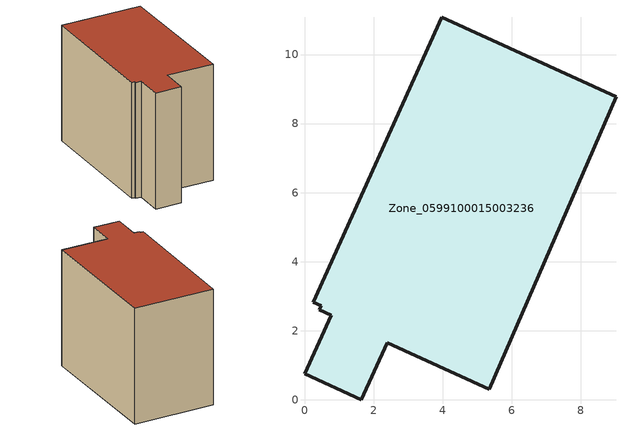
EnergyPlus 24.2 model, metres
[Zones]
Zone_0599100015003236
 floor ground (C_G): 2.4,1.65 1.65,0 0,0.75 0.78,2.45 0.43,2.61 0.48,2.72 0.26,2.82 3.98,11.08 9.02,8.78 5.36,0.31 z0.64
 wall outside (C_F): 1.65,0 2.4,1.65 5.36,0.31 9.02,8.78 3.98,11.08 0.26,2.82 0.48,2.72 0.43,2.61 0.78,2.45 0,0.75 1.65,0 z0.64:8.73
 roof outside (C_R): 0.26,2.82 0.48,2.72 0.43,2.61 0.78,2.45 0,0.75 1.65,0 2.4,1.65 5.36,0.31 9.02,8.78 3.98,11.08 z8.73
[BUILDING]
Pand.0599100015003236: North Axis=0; Terrain=City; Loads Convergence Tolerance Value=0.04; Temperature Convergence Tolerance Value=0.4; Solar Distribution=FullExterior; Maximum Number of Warmup Days=25; Minimum Number of Warmup Days=1
[Site:Location]
Rotterdam.The.Hague.AP_ZH_NLD Design_Conditions: Latitude=51.96; Longitude=4.45; Time Zone=1; Elevation=-4.5
[SITE:GROUNDTEMPERATURE:BUILDINGSURFACE]
18, 18, 18, 18, 18, 18, 18, 18, 18, 18, 18, 18
[MATERIAL] Thermal Absorptance=0.9; Solar Absorptance=0.7; Visible Absorptance=0.7
Name | Roughness | Thickness | Conductivity | Density | Specific Heat
G.TI.1965-1974 | MediumSmooth | 0.15 | 0.882353 | 540 | 1210
F.TI.1965-1974 | Rough | 0.3 | 0.697674 | 1920 | 840
R.TI.1965-1974 | MediumRough | 0.2 | 0.232558 | 1500 | 1000
[CONSTRUCTION]
C_G: G.TI.1965-1974
C_F: F.TI.1965-1974
C_R: R.TI.1965-1974
[ZONE]
Zone_0599100015003236: Type=1; Multiplier=1; Ceiling Height=Autocalculate; Volume=Autocalculate; Floor Area=autocalculate; Part of Total Floor Area=Yes
[ZONEINFILTRATION:DESIGNFLOWRATE]
Infil_Zone_0599100015003236: Zone or ZoneList or Space or SpaceList=Zone_0599100015003236; Schedule=AlwaysOn; Design Flow Rate Calculation Method=Flow/Area; Flow Rate per Floor Area=0.003; Constant Term Coefficient=1; Temperature Term Coefficient=0; Velocity Term Coefficient=0; Velocity Squared Term Coefficient=0
[HVACTEMPLATE:ZONE:IDEALLOADSAIRSYSTEM]
Zone_0599100015003236: Maximum Heating Supply Air Temperature=50; Minimum Cooling Supply Air Temperature=13; Maximum Heating Supply Air Humidity Ratio=0.0156; Minimum Cooling Supply Air Humidity Ratio=0.0077; Heating Limit=NoLimit; Cooling Limit=NoLimit; Dehumidification Control Type=ConstantSensibleHeatRatio; Cooling Sensible Heat Ratio=0.7; Dehumidification Setpoint=60; Humidification Control Type=None; Humidification Setpoint=30; Outdoor Air Method=None; Outdoor Air Flow Rate per Person=0.00944; Outdoor Air Flow Rate per Zone Floor Area=0; Outdoor Air Flow Rate per Zone=0; Demand Controlled Ventilation Type=None; Outdoor Air Economizer Type=NoEconomizer; Heat Recovery Type=None; Sensible Heat Recovery Effectiveness=0.7; Latent Heat Recovery Effectiveness=0.65
[ZONECONTROL:THERMOSTAT]
ThermostatControl_Zone_0599100015003236: Zone or ZoneList=Zone_0599100015003236; Control Type Schedule=DualSetpointControlType; Control 1=Thermostat_Zone_0599100015003236; Temperature Difference Between Cutout And Setpoint=0
[THERMOSTATSETPOINT:DUALSETPOINT]
Thermostat_Zone_0599100015003236: Heating Setpoint Temperature Schedule=HeatingSetpoint_Zone_0599100015003236; Cooling Setpoint Temperature Schedule=CoolingSetpoint_Zone_0599100015003236
[SCHEDULE:COMPACT]
HeatingSetpoint_Zone_0599100015003236: Through: 12/31, For: AllDays, Until: 24:00, 21
CoolingSetpoint_Zone_0599100015003236: Through: 12/31, For: AllDays, Until: 24:00, 24
DualSetpointControlType: Through: 12/31, For: AllDays, Until: 24:00, 4
AlwaysOn: Through: 12/31, For: AllDays, Until: 24:00, 1
